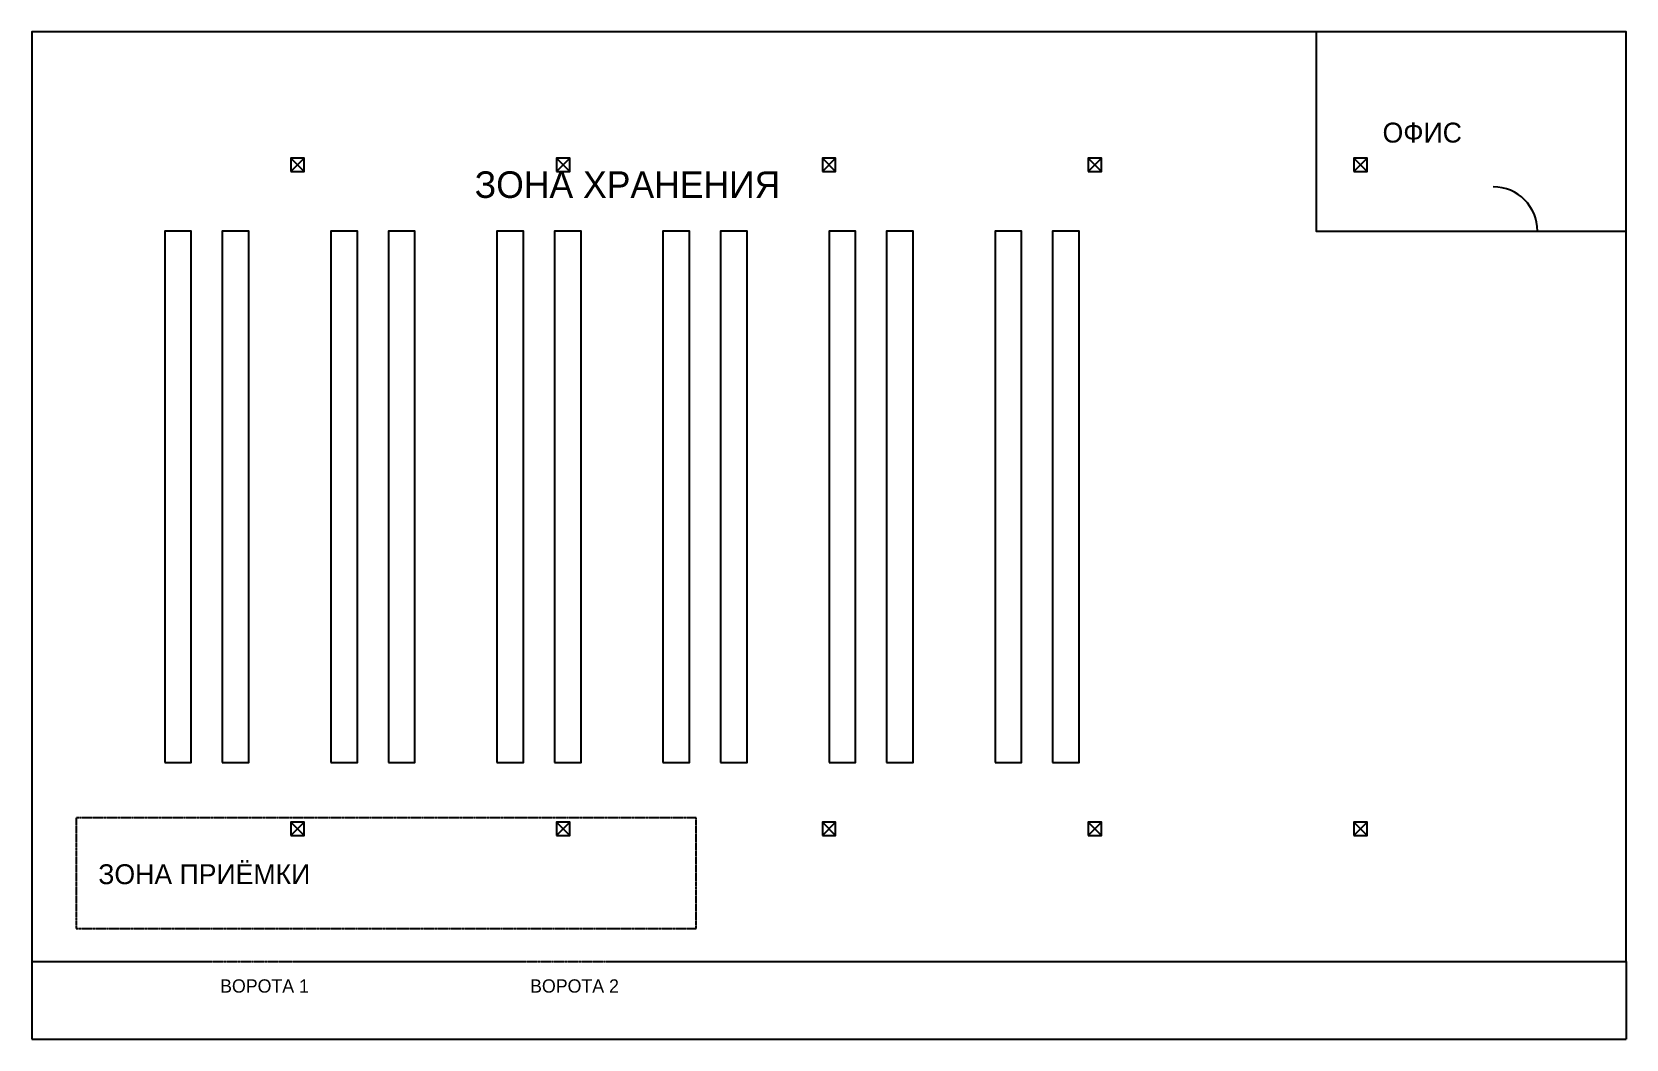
# Model space of a CAD drawing. Header units: millimetres. Extents: x 0 to 72000, y -3500 to 42000.
import ezdxf

# ---------------------------------------------------------------- set-up
doc = ezdxf.new("R2010")
doc.units = ezdxf.units.MM
doc.linetypes.add('DASHED', pattern=[1.524, 1.27, -0.254])
for name, color, linetype in [('Двери_ворота', 3, 'Continuous'), ('Колонны', 8, 'Continuous'), ('Подписи', 2, 'Continuous'), ('Размеры', 1, 'Continuous'), ('Разметка', 4, 'Continuous'), ('Стеллажи', 5, 'Continuous'), ('Стены', 7, 'Continuous')]:
    doc.layers.add(name, color=color, linetype=linetype)
doc.styles.add('OpenSansCondensed-Light', font='OpenSansCondensed-Light.ttf')
doc.dimstyles.new('EZDXF', dxfattribs={"dimtxt": 0.25, "dimasz": 0.175, "dimexe": 0.375, "dimexo": 0.125, "dimgap": 0.1, "dimtad": 1, "dimlfac": 100, "dimzin": 12, "dimdsep": 46, "dimtxsty": 'OpenSansCondensed-Light', "dimblk": 'ARCHTICK', "dimcen": 2.5, "dimazin": 3, "dimtfac": 0.5, "dimtmove": 2, "dimatfit": 3})

# ---------------------------------------------------------------- blocks, each defined once
blk = doc.blocks.new('COLUMN')
for p, q in [((-300, -300), (300, 300)), ((-300, 300), (300, -300))]:
    blk.add_line(p, q)
blk.add_lwpolyline([(-300, -300), (300, -300), (300, 300), (-300, 300)], close=True)
blk = doc.blocks.new('_ARCHTICK')
at = {"color": 0, "linetype": 'BYBLOCK', "const_width": 0.15}
blk.add_lwpolyline([(-0.5, -0.5), (0.5, 0.5)], dxfattribs=at)

msp = doc.modelspace()

# ---------------------------------------------------------------- linework, layer by layer
at = {"layer": 'Двери_ворота', "linetype": 'DASHED'}
for p, q in [((8000, 0), (12000, 0)), ((22000, 0), (26000, 0))]:
    msp.add_line(p, q, dxfattribs=at)
at = {"layer": 'Двери_ворота'}
msp.add_lwpolyline([(66000, 33000), (68000, 33000)], dxfattribs=at)
msp.add_arc((66000, 33000), 2000, 0, 90, dxfattribs=at)
at = {"layer": 'Разметка', "linetype": 'DASHED'}
msp.add_lwpolyline([(2000, 1500), (30000, 1500), (30000, 6500), (2000, 6500)], close=True, dxfattribs=at)
at = {"layer": 'Стеллажи'}
for points in [[(6000, 9000), (7200, 9000), (7200, 33000), (6000, 33000)], [(8600, 9000), (9800, 9000), (9800, 33000), (8600, 33000)], [(13500, 9000), (14700, 9000), (14700, 33000), (13500, 33000)], [(16100, 9000), (17300, 9000), (17300, 33000), (16100, 33000)], [(21000, 9000), (22200, 9000), (22200, 33000), (21000, 33000)], [(23600, 9000), (24800, 9000), (24800, 33000), (23600, 33000)], [(28500, 9000), (29700, 9000), (29700, 33000), (28500, 33000)], [(31100, 9000), (32300, 9000), (32300, 33000), (31100, 33000)], [(36000, 9000), (37200, 9000), (37200, 33000), (36000, 33000)], [(38600, 9000), (39800, 9000), (39800, 33000), (38600, 33000)], [(43500, 9000), (44700, 9000), (44700, 33000), (43500, 33000)], [(46100, 9000), (47300, 9000), (47300, 33000), (46100, 33000)]]:
    msp.add_lwpolyline(points, close=True, dxfattribs=at)
at = {"layer": 'Стены'}
for points in [[(26000, 0), (72000, 0), (72000, 42000), (0, 42000), (0, 0)], [(58000, 42000), (58000, 33000), (66000, 33000)], [(68000, 33000), (72000, 33000)], [(0, 0), (8000, 0)], [(12000, 0), (22000, 0)]]:
    msp.add_lwpolyline(points, dxfattribs=at)

# ---------------------------------------------------------------- block references
at = {"layer": 'Колонны'}
for p in [(12000, 36000), (24000, 36000), (36000, 36000), (48000, 36000), (60000, 36000), (12000, 6000), (24000, 6000), (36000, 6000), (48000, 6000), (60000, 6000)]:
    msp.add_blockref('COLUMN', p, dxfattribs=at)

# ---------------------------------------------------------------- texts
at = {"layer": 'Подписи'}
for s, height, p in [('ОФИС', 900, (61000, 37000)), ('ЗОНА ХРАНЕНИЯ', 1200, (20000, 34500)), ('ЗОНА ПРИЁМКИ', 900, (3000, 3500)), ('ВОРОТА 1', 600, (8500, -1400)), ('ВОРОТА 2', 600, (22500, -1400))]:
    msp.add_text(s, height=height, dxfattribs=at).set_placement(p)

# ---------------------------------------------------------------- dimensions: what is measured, and where the dimension line sits
at = {"layer": 'Размеры'}
msp.add_linear_dim(base=(0, -3500), p1=(0, 0), p2=(72000, 0), dimstyle='EZDXF', dxfattribs=at).render()

doc.saveas('drawing.dxf')
